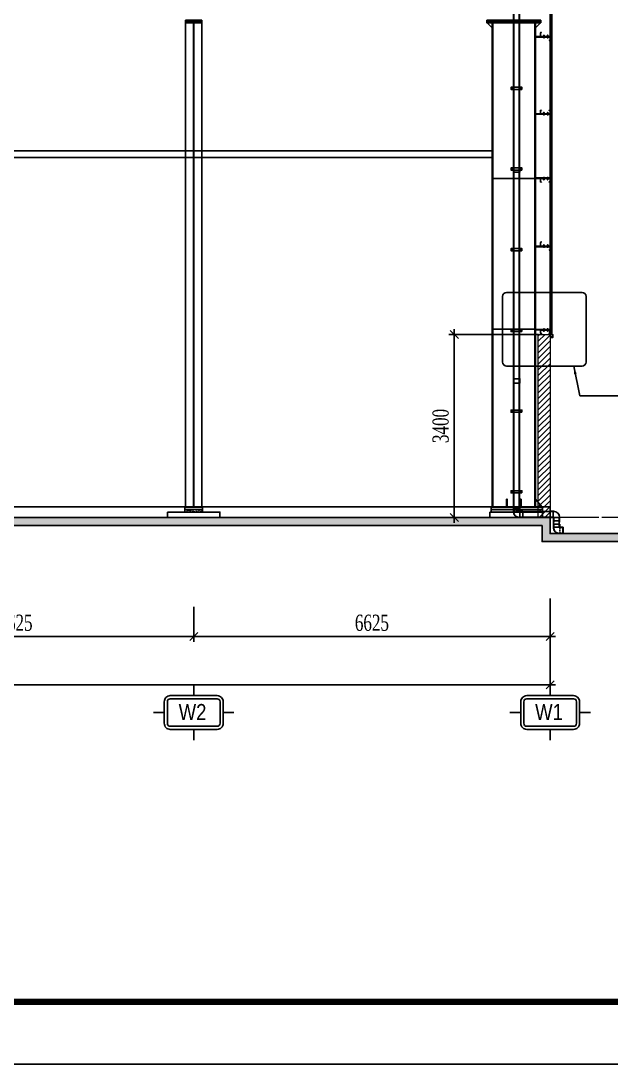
# Model space of a CAD drawing. Header units: inches. Extents: x 340055 to 349452, y -34649 to -30845.
# Drawn here: x 347958.4 to 348068.1, y -32248.6 to -32054.8 of the extents above; entities that cross this region are included whole.
import ezdxf
from ezdxf.enums import TextEntityAlignment as Align

# ---------------------------------------------------------------- set-up
doc = ezdxf.new("R2010")
doc.units = ezdxf.units.IN
doc.header["$MEASUREMENT"] = 0
for name, pattern in [('CENTER', [2, 1.25, -0.25, 0.25, -0.25]), ('CENTER2', [28.575, 19.05, -3.175, 3.175, -3.175]), ('DASHED2', [9.525, 6.35, -3.175]), ('HIDDEN', [0.375, 0.25, -0.125])]:
    doc.linetypes.add(name, pattern=pattern)
for name, color, linetype in [('001-TRUC', 252, 'CENTER'), ('1', 1, 'Continuous'), ('2', 2, 'Continuous'), ('251', 251, 'Continuous'), ('3', 3, 'Continuous'), ('5', 5, 'Continuous'), ('6', 6, 'Continuous'), ('7', 7, 'Continuous'), ('8', 8, 'Continuous'), ('9', 9, 'Continuous'), ('DOWNPOUT', 52, 'Continuous'), ('flashing', 6, 'Continuous'), ('NET IN', 3, 'Continuous'), ('ROOFING', 4, 'Continuous'), ('STRUCTURE', 1, 'Continuous')]:
    doc.layers.add(name, color=color, linetype=linetype)
doc.layers.add('0_HATCH', color=252, linetype='Continuous', lineweight=9)
doc.layers.add('TL-TIILE BLOCK A2$0$TL-TITLE BLOCK 1', color=7, linetype='Continuous', lineweight=50)
doc.styles.add('hx2', font='')
doc.styles.add('ST1', font='times.ttf', dxfattribs={"width": 0.7})
doc.styles.get('hx2').set_extended_font_data('.VnArial NarrowH')
doc.dimstyles.new('100', dxfattribs={"dimtxt": 3, "dimasz": 1.5, "dimexe": 1, "dimexo": 0, "dimgap": 1, "dimtad": 1, "dimdec": 0, "dimlfac": 100, "dimzin": 0, "dimdsep": 46, "dimtxsty": 'ST1', "dimblk": 'OBLIQUE', "dimcen": 1, "dimdle": 1, "dimclrd": 8, "dimclre": 8, "dimclrt": 3, "dimadec": 0, "dimazin": 0, "dimtfac": 1, "dimtdec": 0, "dimtix": 1, "dimtmove": 1, "dimatfit": 3, "dimfxl": 0, "dimtolj": 1, "dimtzin": 0, "dimlwd": -1, "dimlwe": -1, "dimarcsym": 0})

# ---------------------------------------------------------------- blocks, each defined once
blk = doc.blocks.new('A$C6A7930B6')
at = {"layer": '2'}
h = blk.add_hatch(dxfattribs=at)
h.set_pattern_fill('ANSI31', color=256, scale=0.125, angle=-90, style=0)
h.set_pattern_definition([(315, (3303.04439, 11524.56439), (0.011048543456, 0.011048543456), [])])
h.paths.add_polyline_path([(1.5, 1.19), (1.5, 0.62), (0.02, 0.62), (0.02, 0.12), (0.13, 0.01), (0.12, 0), (0, 0.12), (0, 0.63), (1.48, 0.63), (1.48, 1.18), (1.37, 1.29), (1.38, 1.3)])
at = {"layer": '251'}
h = blk.add_hatch(color=256, dxfattribs=at)
h.paths.add_polyline_path([(0.31, 0.67), (0.31, 0.67, 0.192582), (0.33, 0.68, 0.192582), (0.35, 0.67)])
h.paths.add_polyline_path([(0.4, 0.67, 0.192582), (0.42, 0.68, 0.192582), (0.44, 0.67)])
h = blk.add_hatch(color=256, dxfattribs=at)
h.paths.add_polyline_path([(0.31, 0.45), (0.31, 0.45, 0.192582), (0.33, 0.46, 0.192582), (0.35, 0.45)])
h.paths.add_polyline_path([(0.4, 0.45, 0.192582), (0.42, 0.46, 0.192582), (0.44, 0.45)])
h = blk.add_hatch(color=256, dxfattribs=at)
h.paths.add_polyline_path([(0.9, 0.67), (0.89, 0.67, 0.192582), (0.92, 0.68, 0.192582), (0.94, 0.67)])
h.paths.add_polyline_path([(0.98, 0.67, 0.192582), (1, 0.68, 0.192582), (1.02, 0.67)])
h = blk.add_hatch(color=256, dxfattribs=at)
h.paths.add_polyline_path([(0.9, 0.45), (0.89, 0.45, 0.192582), (0.92, 0.46, 0.192582), (0.94, 0.45)])
h.paths.add_polyline_path([(0.98, 0.45, 0.192582), (1, 0.46, 0.192582), (1.02, 0.45)])
at = {"layer": '9', "linetype": 'Continuous'}
h = blk.add_hatch(dxfattribs=at)
h.set_pattern_fill('ANSI31', color=250, scale=0.25, angle=-90, style=0)
h.set_pattern_definition([(315, (3302.900187, 11527.014995), (0.02209708691, 0.02209708691), [])])
h.paths.add_polyline_path([(2.29, 0.55), (2.29, 0.62), (0.13, 0.62), (0.13, 0.55)])
at = {"layer": '2'}
blk.add_lwpolyline([(1.5, 1.19), (1.5, 0.62), (0.02, 0.62), (0.02, 0.12), (0.13, 0.01), (0.12, 0), (0, 0.12), (0, 0.63), (1.48, 0.63), (1.48, 1.18), (1.37, 1.29), (1.38, 1.3)], close=True, dxfattribs=at)
at = {"layer": '5', "linetype": 'CENTER2', "ltscale": 0.2}
for p, q in [((0.38, 0.44), (0.38, 0.86)), ((0.96, 0.44), (0.96, 0.86))]:
    blk.add_line(p, q, dxfattribs=at)
at = {"layer": '6'}
blk.add_lwpolyline([(2.29, 0.55), (2.29, 0.62), (0.13, 0.62), (0.13, 0.55), (2.29, 0.55)], dxfattribs=at)
at = {"layer": '8'}
for p, q in [((0.29, 0.68), (0.29, 0.74)), ((0.29, 0.46), (0.29, 0.53)), ((0.44, 0.75), (0.31, 0.75)), ((0.44, 0.67), (0.31, 0.67)), ((0.44, 0.55), (0.31, 0.55)), ((0.44, 0.53), (0.31, 0.53)), ((0.44, 0.45), (0.31, 0.45)), ((0.34, 0.83), (0.33, 0.82)), ((0.33, 0.82), (0.34, 0.82)), ((0.34, 0.77), (0.33, 0.76)), ((0.33, 0.76), (0.33, 0.75)), ((0.33, 0.68), (0.33, 0.74)), ((0.33, 0.68), (0.33, 0.74)), ((0.33, 0.63), (0.33, 0.55)), ((0.33, 0.46), (0.33, 0.53)), ((0.33, 0.46), (0.33, 0.53)), ((0.42, 0.84), (0.34, 0.84)), ((0.34, 0.83), (0.34, 0.84)), ((0.34, 0.83), (0.38, 0.83)), ((0.35, 0.76), (0.42, 0.77)), ((0.43, 0.76), (0.35, 0.76)), ((0.38, 0.84), (0.38, 0.83)), ((0.38, 0.83), (0.38, 0.84)), ((0.42, 0.84), (0.42, 0.83)), ((0.42, 0.83), (0.42, 0.83)), ((0.42, 0.78), (0.43, 0.77)), ((0.42, 0.77), (0.43, 0.76)), ((0.43, 0.77), (0.42, 0.77)), ((0.42, 0.68), (0.42, 0.74)), ((0.42, 0.46), (0.42, 0.53)), ((0.43, 0.76), (0.43, 0.75)), ((0.43, 0.63), (0.43, 0.55)), ((0.46, 0.68), (0.46, 0.74)), ((0.46, 0.46), (0.46, 0.53)), ((0.87, 0.68), (0.87, 0.74)), ((0.87, 0.46), (0.87, 0.53)), ((1.02, 0.75), (0.89, 0.75)), ((1.02, 0.53), (0.89, 0.53)), ((1.02, 0.67), (0.9, 0.67)), ((1.02, 0.55), (0.9, 0.55)), ((1.02, 0.45), (0.9, 0.45)), ((0.92, 0.83), (0.91, 0.82)), ((0.91, 0.82), (0.92, 0.82)), ((0.92, 0.77), (0.91, 0.76)), ((0.91, 0.76), (0.91, 0.75)), ((0.91, 0.63), (0.91, 0.55)), ((1, 0.84), (0.92, 0.84)), ((0.92, 0.83), (0.92, 0.84)), ((0.92, 0.83), (0.96, 0.83)), ((0.92, 0.68), (0.92, 0.74)), ((0.92, 0.68), (0.92, 0.74)), ((0.92, 0.46), (0.92, 0.53)), ((0.92, 0.46), (0.92, 0.53)), ((0.93, 0.76), (1, 0.77)), ((1.01, 0.76), (0.93, 0.76)), ((0.96, 0.84), (0.96, 0.83)), ((0.96, 0.83), (0.96, 0.84)), ((1, 0.84), (1, 0.83)), ((1, 0.83), (1, 0.83)), ((1, 0.78), (1.01, 0.77)), ((1, 0.77), (1.01, 0.76)), ((1.01, 0.77), (1, 0.77)), ((1, 0.68), (1, 0.74)), ((1, 0.46), (1, 0.53)), ((1.01, 0.76), (1.01, 0.75)), ((1.01, 0.63), (1.01, 0.55)), ((1.05, 0.68), (1.05, 0.74)), ((1.05, 0.46), (1.05, 0.53))]:
    blk.add_line(p, q, dxfattribs=at)
for points in [[(0.28, 0.65), (0.28, 0.67), (0.47, 0.67), (0.47, 0.65)], [(0.28, 0.53), (0.28, 0.55), (0.47, 0.55), (0.47, 0.53)], [(0.34, 0.82), (0.33, 0.81), (0.34, 0.8), (0.42, 0.81), (0.43, 0.82), (0.42, 0.83)], [(0.34, 0.8), (0.33, 0.79), (0.34, 0.79), (0.42, 0.8), (0.43, 0.8), (0.42, 0.81)], [(0.34, 0.79), (0.33, 0.78), (0.34, 0.77), (0.42, 0.78), (0.43, 0.79), (0.42, 0.8)], [(0.86, 0.65), (0.86, 0.67), (1.06, 0.67), (1.06, 0.65)], [(0.86, 0.53), (0.86, 0.55), (1.06, 0.55), (1.06, 0.53)], [(0.92, 0.82), (0.91, 0.81), (0.92, 0.8), (1, 0.81), (1.01, 0.82), (1, 0.83)], [(0.92, 0.8), (0.91, 0.79), (0.92, 0.79), (1, 0.8), (1.01, 0.8), (1, 0.81)], [(0.92, 0.79), (0.91, 0.78), (0.92, 0.77), (1, 0.78), (1.01, 0.79), (1, 0.8)]]:
    blk.add_lwpolyline(points, close=True, dxfattribs=at)
for centre, start, end in [((0.31, 0.72), 46.3972, 133.6028), ((0.31, 0.7), 226.3972, 313.6028), ((0.31, 0.5), 46.3972, 133.6028), ((0.31, 0.49), 226.3972, 313.6028), ((0.35, 0.72), 90, 133.6028), ((0.35, 0.7), 226.3972, 270), ((0.35, 0.5), 90, 133.6028), ((0.35, 0.49), 226.3972, 270), ((0.4, 0.72), 46.3972, 90), ((0.4, 0.7), 270, 313.6028), ((0.4, 0.5), 46.3972, 90), ((0.4, 0.49), 270, 313.6028), ((0.44, 0.72), 46.3972, 133.6028), ((0.44, 0.7), 226.3972, 313.6028), ((0.44, 0.5), 46.3972, 133.6028), ((0.44, 0.49), 226.3972, 313.6028), ((0.89, 0.72), 46.3972, 133.6028), ((0.89, 0.7), 226.3972, 313.6028), ((0.89, 0.5), 46.3972, 133.6028), ((0.89, 0.49), 226.3972, 313.6028), ((0.94, 0.72), 90, 133.6028), ((0.94, 0.7), 226.3972, 270), ((0.94, 0.5), 90, 133.6028), ((0.94, 0.49), 226.3972, 270), ((0.98, 0.72), 46.3972, 90), ((0.98, 0.7), 270, 313.6028), ((0.98, 0.5), 46.3972, 90), ((0.98, 0.49), 270, 313.6028), ((1.02, 0.72), 46.3972, 133.6028), ((1.02, 0.7), 226.3972, 313.6028), ((1.02, 0.5), 46.3972, 133.6028), ((1.02, 0.49), 226.3972, 313.6028)]:
    blk.add_arc(centre, 0.0314, start, end, dxfattribs=at)
blk = doc.blocks.new('*U65')
at = {"layer": '251'}
h = blk.add_hatch(color=256, dxfattribs=at)
h.paths.add_polyline_path([(-0.05, -0.04), (-0.05, -0.04, -0.192582), (-0.05, -0.03, -0.192582), (-0.05, -0.01)])
h.paths.add_polyline_path([(-0.05, 0.01, -0.192582), (-0.05, 0.03, -0.192582), (-0.05, 0.04)])
h = blk.add_hatch(color=256, dxfattribs=at)
h.paths.add_polyline_path([(0.07, -0.04), (0.07, -0.04, -0.192582), (0.07, -0.03, -0.192582), (0.07, -0.01)])
h.paths.add_polyline_path([(0.07, 0.01, -0.192582), (0.07, 0.03, -0.192582), (0.07, 0.04)])
at = {"layer": '5', "linetype": 'CENTER2', "ltscale": 0.2}
blk.add_line((-0.08, 0), (0.21, 0), dxfattribs=at)
at = {"layer": '8'}
for p, q in [((-0.05, 0.06), (-0.01, 0.06)), ((-0.05, 0.04), (-0.05, -0.04)), ((-0.05, 0.03), (-0.01, 0.03)), ((0, 0.04), (0, -0.04)), ((0.06, 0.03), (0, 0.03)), ((0.06, -0.07), (0.06, 0.07)), ((0.06, 0.07), (0.07, 0.07)), ((0.07, -0.07), (0.07, 0.07)), ((0.07, 0.06), (0.11, 0.06)), ((0.07, 0.04), (0.07, -0.04)), ((0.07, 0.03), (0.11, 0.03)), ((0.12, 0.04), (0.12, -0.04)), ((0.13, 0.03), (0.12, 0.03)), ((0.13, 0.03), (0.13, 0.03)), ((0.14, 0.03), (0.13, 0.03)), ((0.13, 0.03), (0.13, -0.02)), ((0.13, -0.02), (0.13, 0.03)), ((0.14, 0.03), (0.14, 0.03)), ((0.18, 0.03), (0.17, 0.03)), ((0.18, 0.03), (0.18, -0.03)), ((0.18, 0.03), (0.18, 0.03)), ((0.18, -0.03), (0.18, 0)), ((0.18, 0), (0.18, 0)), ((0.18, 0), (0.18, 0)), ((-0.05, -0.03), (-0.01, -0.03)), ((-0.05, -0.03), (-0.01, -0.03)), ((-0.05, -0.06), (-0.01, -0.06)), ((0.06, -0.03), (0, -0.03)), ((0.06, -0.07), (0.07, -0.07)), ((0.07, -0.03), (0.11, -0.03)), ((0.07, -0.03), (0.11, -0.03)), ((0.07, -0.06), (0.11, -0.06)), ((0.13, -0.03), (0.12, -0.03)), ((0.14, -0.03), (0.13, -0.03)), ((0.17, -0.03), (0.17, -0.03)), ((0.18, -0.03), (0.17, -0.03)), ((0.18, -0.03), (0.18, -0.03))]:
    blk.add_line(p, q, dxfattribs=at)
for points in [[(0.15, -0.03), (0.14, -0.03), (0.14, -0.03), (0.14, 0.03), (0.15, 0.03), (0.15, 0.03)], [(0.16, -0.03), (0.15, -0.03), (0.15, -0.03), (0.15, 0.03), (0.16, 0.03), (0.16, 0.03)], [(0.17, -0.03), (0.16, -0.03), (0.16, -0.03), (0.16, 0.03), (0.17, 0.03), (0.17, 0.03)]]:
    blk.add_lwpolyline(points, close=True, dxfattribs=at)
for centre, start, end in [((-0.03, 0.04), 136.3972, 223.6028), ((-0.03, 0.01), 136.3972, 180), ((-0.02, 0.04), 316.3972, 43.6028), ((-0.02, 0.01), 0, 43.6028), ((0.09, 0.04), 136.3972, 223.6028), ((0.09, 0.01), 136.3972, 180), ((0.1, 0.04), 316.3972, 43.6028), ((0.1, 0.01), 0, 43.6028), ((-0.03, -0.01), 180, 223.6028), ((-0.03, -0.04), 136.3972, 223.6028), ((-0.02, -0.01), 316.3972, 0), ((-0.02, -0.04), 316.3972, 43.6028), ((0.09, -0.01), 180, 223.6028), ((0.09, -0.04), 136.3972, 223.6028), ((0.1, -0.01), 316.3972, 0), ((0.1, -0.04), 316.3972, 43.6028)]:
    blk.add_arc(centre, 0.0209, start, end, dxfattribs=at)
blk = doc.blocks.new('*U66')
at = {"layer": '251'}
h = blk.add_hatch(color=256, dxfattribs=at)
h.paths.add_polyline_path([(-0.05, -0.04), (-0.05, -0.04, -0.192582), (-0.05, -0.03, -0.192582), (-0.05, -0.01)])
h.paths.add_polyline_path([(-0.05, 0.01, -0.192582), (-0.05, 0.03, -0.192582), (-0.05, 0.04)])
h = blk.add_hatch(color=256, dxfattribs=at)
h.paths.add_polyline_path([(0.07, -0.04), (0.07, -0.04, -0.192582), (0.07, -0.03, -0.192582), (0.07, -0.01)])
h.paths.add_polyline_path([(0.07, 0.01, -0.192582), (0.07, 0.03, -0.192582), (0.07, 0.04)])
at = {"layer": '5', "linetype": 'CENTER2', "ltscale": 0.2}
blk.add_line((-0.08, 0), (0.21, 0), dxfattribs=at)
at = {"layer": '8'}
for p, q in [((-0.05, 0.06), (-0.01, 0.06)), ((-0.05, 0.04), (-0.05, -0.04)), ((-0.05, 0.03), (-0.01, 0.03)), ((0, 0.04), (0, -0.04)), ((0.06, 0.03), (0, 0.03)), ((0.06, -0.07), (0.06, 0.07)), ((0.06, 0.07), (0.07, 0.07)), ((0.07, -0.07), (0.07, 0.07)), ((0.07, 0.06), (0.11, 0.06)), ((0.07, 0.04), (0.07, -0.04)), ((0.07, 0.03), (0.11, 0.03)), ((0.12, 0.04), (0.12, -0.04)), ((0.13, 0.03), (0.12, 0.03)), ((0.13, 0.03), (0.13, 0.03)), ((0.14, 0.03), (0.13, 0.03)), ((0.13, 0.03), (0.13, -0.02)), ((0.13, -0.02), (0.13, 0.03)), ((0.14, 0.03), (0.14, 0.03)), ((0.18, 0.03), (0.17, 0.03)), ((0.18, 0.03), (0.18, -0.03)), ((0.18, 0.03), (0.18, 0.03)), ((0.18, -0.03), (0.18, 0)), ((0.18, 0), (0.18, 0)), ((0.18, 0), (0.18, 0)), ((-0.05, -0.03), (-0.01, -0.03)), ((-0.05, -0.03), (-0.01, -0.03)), ((-0.05, -0.06), (-0.01, -0.06)), ((0.06, -0.03), (0, -0.03)), ((0.06, -0.07), (0.07, -0.07)), ((0.07, -0.03), (0.11, -0.03)), ((0.07, -0.03), (0.11, -0.03)), ((0.07, -0.06), (0.11, -0.06)), ((0.13, -0.03), (0.12, -0.03)), ((0.14, -0.03), (0.13, -0.03)), ((0.17, -0.03), (0.17, -0.03)), ((0.18, -0.03), (0.17, -0.03)), ((0.18, -0.03), (0.18, -0.03))]:
    blk.add_line(p, q, dxfattribs=at)
for points in [[(0.15, -0.03), (0.14, -0.03), (0.14, -0.03), (0.14, 0.03), (0.15, 0.03), (0.15, 0.03)], [(0.16, -0.03), (0.15, -0.03), (0.15, -0.03), (0.15, 0.03), (0.16, 0.03), (0.16, 0.03)], [(0.17, -0.03), (0.16, -0.03), (0.16, -0.03), (0.16, 0.03), (0.17, 0.03), (0.17, 0.03)]]:
    blk.add_lwpolyline(points, close=True, dxfattribs=at)
for centre, start, end in [((-0.03, 0.04), 136.3972, 223.6028), ((-0.03, 0.01), 136.3972, 180), ((-0.02, 0.04), 316.3972, 43.6028), ((-0.02, 0.01), 0, 43.6028), ((0.09, 0.04), 136.3972, 223.6028), ((0.09, 0.01), 136.3972, 180), ((0.1, 0.04), 316.3972, 43.6028), ((0.1, 0.01), 0, 43.6028), ((-0.03, -0.01), 180, 223.6028), ((-0.03, -0.04), 136.3972, 223.6028), ((-0.02, -0.01), 316.3972, 0), ((-0.02, -0.04), 316.3972, 43.6028), ((0.09, -0.01), 180, 223.6028), ((0.09, -0.04), 136.3972, 223.6028), ((0.1, -0.01), 316.3972, 0), ((0.1, -0.04), 316.3972, 43.6028)]:
    blk.add_arc(centre, 0.0209, start, end, dxfattribs=at)
blk = doc.blocks.new('A$C174458B3')
at = {"layer": '2'}
blk.add_lwpolyline([(1.33, 0.02), (1.48, 0.02), (1.48, 0.52), (0.02, 0.52), (0.02, 0.02), (0.17, 0.02), (0.17, 0), (0, 0), (0, 0.54), (1.5, 0.54), (1.5, 0), (1.33, 0), (1.33, 0.02)], dxfattribs=at)
at = {"layer": '5'}
blk.add_lwpolyline([(2.29, 0.54), (2.29, 0.61), (0.13, 0.61), (0.13, 0.54), (2.29, 0.54)], dxfattribs=at)
at = {"layer": '251', "color": 147, "xscale": 1.5, "yscale": 1.5, "zscale": 1.5, "rotation": 270}
for name, p in [('*U66', (0.38, 0.61)), ('*U65', (0.96, 0.61))]:
    blk.add_blockref(name, p, dxfattribs=at)
blk = doc.blocks.new('A$C3213453A')
at = {"layer": '2'}
for name, p in [('A$C6A7930B6', (0, 45.28)), ('A$C174458B3', (0, 23.41)), ('A$C6A7930B6', (0, 12.83)), ('A$C174458B3', (0, -0.05))]:
    blk.add_blockref(name, p, dxfattribs=at)
at = {"layer": '2', "xscale": -1, "rotation": 180}
blk.add_blockref('A$C174458B3', (0, 34.49), dxfattribs=at)
blk = doc.blocks.new('_Oblique')
at = {"color": 0, "linetype": 'ByBlock', "lineweight": -2}
blk.add_line((-0.5, -0.5), (0.5, 0.5), dxfattribs=at)
blk = doc.blocks.new('*D414')
at = {"color": 8, "linetype": 'Continuous', "transparency": 16777216}
for p, q in [((347924.27, -32163.62), (347924.27, -32170.14)), ((347990.52, -32163.62), (347990.52, -32170.14)), ((347923.27, -32169.14), (347991.52, -32169.14))]:
    blk.add_line(p, q, dxfattribs=at)
at = {"layer": 'Defpoints', "color": 0, "transparency": 16777216}
for p in [(347924.27, -32163.62), (347990.52, -32163.62), (347990.52, -32169.14)]:
    blk.add_point(p, dxfattribs=at)
at = {"color": 8, "transparency": 16777216, "xscale": 1.5, "yscale": 1.5, "zscale": 1.5, "rotation": 180}
blk.add_blockref('_Oblique', (347924.27, -32169.14), dxfattribs=at)
at = {"color": 8, "transparency": 16777216, "xscale": 1.5, "yscale": 1.5, "zscale": 1.5}
blk.add_blockref('_Oblique', (347990.52, -32169.14), dxfattribs=at)
at = {"color": 3, "transparency": 16777216, "insert": (347957.39, -32166.62), "char_height": 3, "attachment_point": 5, "style": 'ST1', "bg_fill": 3, "box_fill_scale": 1.25, "bg_fill_color": 256, "bg_fill_true_color": 13158600, "bg_fill_transparency": 0}
blk.add_mtext('\\A1;6625', dxfattribs=at)
blk = doc.blocks.new('*D415')
at = {"color": 8, "linetype": 'Continuous', "transparency": 16777216}
for p, q in [((347990.52, -32163.62), (347990.52, -32170.14)), ((348056.77, -32163.62), (348056.77, -32170.14)), ((347989.52, -32169.14), (348057.77, -32169.14))]:
    blk.add_line(p, q, dxfattribs=at)
at = {"layer": 'Defpoints', "color": 0, "transparency": 16777216}
for p in [(347990.52, -32163.62), (348056.77, -32163.62), (348056.77, -32169.14)]:
    blk.add_point(p, dxfattribs=at)
at = {"color": 8, "transparency": 16777216, "xscale": 1.5, "yscale": 1.5, "zscale": 1.5, "rotation": 180}
blk.add_blockref('_Oblique', (347990.52, -32169.14), dxfattribs=at)
at = {"color": 8, "transparency": 16777216, "xscale": 1.5, "yscale": 1.5, "zscale": 1.5}
blk.add_blockref('_Oblique', (348056.77, -32169.14), dxfattribs=at)
at = {"color": 3, "transparency": 16777216, "insert": (348023.64, -32166.62), "char_height": 3, "attachment_point": 5, "style": 'ST1', "bg_fill": 3, "box_fill_scale": 1.25, "bg_fill_color": 256, "bg_fill_true_color": 13158600, "bg_fill_transparency": 0}
blk.add_mtext('\\A1;6625', dxfattribs=at)
blk = doc.blocks.new('*D416')
at = {"color": 8, "linetype": 'Continuous', "transparency": 16777216}
for p, q in [((347791.77, -32162.12), (347791.77, -32179.15)), ((348056.77, -32162.12), (348056.77, -32179.15)), ((347790.77, -32178.15), (348057.77, -32178.15))]:
    blk.add_line(p, q, dxfattribs=at)
at = {"layer": 'Defpoints', "color": 0, "transparency": 16777216}
for p in [(347791.77, -32162.12), (348056.77, -32162.12), (348056.77, -32178.15)]:
    blk.add_point(p, dxfattribs=at)
at = {"color": 8, "transparency": 16777216, "xscale": 1.5, "yscale": 1.5, "zscale": 1.5, "rotation": 180}
blk.add_blockref('_Oblique', (347791.77, -32178.15), dxfattribs=at)
at = {"color": 8, "transparency": 16777216, "xscale": 1.5, "yscale": 1.5, "zscale": 1.5}
blk.add_blockref('_Oblique', (348056.77, -32178.15), dxfattribs=at)
at = {"color": 3, "transparency": 16777216, "insert": (347924.27, -32175.63), "char_height": 3, "attachment_point": 5, "style": 'ST1', "bg_fill": 3, "box_fill_scale": 1.25, "bg_fill_color": 256, "bg_fill_true_color": 13158600, "bg_fill_transparency": 0}
blk.add_mtext('\\A1;26500', dxfattribs=at)
blk = doc.blocks.new('TENTRUC')
at = {"layer": '7'}
for p, q in [((0, 8.27), (0, 10.26)), ((-7.48, 5.13), (-5.48, 5.13)), ((5.48, 5.13), (7.48, 5.13)), ((0, 0), (0, 2))]:
    blk.add_line(p, q, dxfattribs=at)
blk.add_lwpolyline([(-4.36, 8.27), (4.36, 8.27, -0.414214), (5.48, 7.14), (5.48, 3.12, -0.414214), (4.36, 2), (-4.36, 2, -0.414214), (-5.48, 3.12), (-5.48, 7.14, -0.414214)], format="xyb", close=True, dxfattribs=at)
at = {"layer": '8', "ltscale": 15}
blk.add_lwpolyline([(-4.36, 7.68), (4.36, 7.68, -0.414214), (4.9, 7.14), (4.9, 3.12, -0.414214), (4.36, 2.58), (-4.36, 2.58, -0.414214), (-4.9, 3.12), (-4.9, 7.14, -0.414214)], format="xyb", close=True, dxfattribs=at)
at = {"layer": '3', "style": 'hx2'}
blk.add_attdef('TR', text='', height=2.9, dxfattribs=at).set_placement((-0.16, 3.83), align=Align.CENTER)
blk = doc.blocks.new('Short_Self_drilling')
at = {"layer": 'STRUCTURE', "color": 1, "linetype": 'Continuous'}
for p, q in [((6, 2), (-6, 2)), ((5, 4), (-5, 4)), ((-3, 3), (-5, 3)), ((3, 7), (-3, 7)), ((-3, 4), (-3, 7)), ((3, 3), (-3, 3)), ((-2, 3), (-2, 3)), ((6, 0), (0, 0)), ((2, 3), (2, 3)), ((2, -1), (2, 0)), ((3, 4), (3, 7)), ((5, 3), (3, 3)), ((3, -1), (-3, 0)), ((3, -3), (-3, -2)), ((3, -4), (-3, -3)), ((3, -6), (-3, -5)), ((3, -7), (-3, -6)), ((-2, -8), (-3, -8)), ((-2, -1), (-2, -1)), ((-2, -3), (-2, -2)), ((-2, -4), (-2, -4)), ((-2, -6), (-2, -5)), ((-2, -7), (-2, -7)), ((-2, -12), (-2, -8)), ((3, -9), (-1, -8)), ((2, -2), (2, -2)), ((2, -4), (2, -3)), ((2, -5), (2, -5)), ((2, -7), (2, -6)), ((2, -8), (2, -8)), ((2, -12), (2, -9))]:
    blk.add_line(p, q, dxfattribs=at)
blk.add_lwpolyline([(6, 1), (6, 2), (2, 3), (-2, 3), (-6, 2), (-6, 1)], close=True, dxfattribs=at)
for points in [[(-6, 1, -0.088869), (-6, 0), (0, 0)], [(0, 4), (0, 6, 0.338878), (-3, 6), (-3, 4)], [(3, 4), (3, 6, 0.338878), (0, 6), (0, 4)], [(0, -14), (-1, -12, -0.148657), (-1, -11), (-2, -8, -0.815006), (-1, -8, 0.150833), (-1, -9)], [(2, -12), (0, -14, -0.333596), (0, -14), (-2, -12)], [(2, -12), (2, -12, 0.52242), (1, -12), (0, -14)]]:
    blk.add_lwpolyline(points, format="xyb", dxfattribs=at)
for points in [[(3, -1), (2, -2), (-2, -1), (-3, 0), (-2, 0)], [(3, -3), (2, -3), (-2, -2), (-3, -2), (-2, -1), (2, -2), (3, -3)], [(3, -4), (2, -5), (-2, -4), (-3, -3), (-2, -3), (2, -4), (3, -4)], [(3, -6), (2, -6), (-2, -5), (-3, -5), (-2, -4), (2, -5), (3, -6)], [(3, -7), (2, -8), (-2, -7), (-3, -6), (-2, -6), (2, -7), (3, -7)], [(-2, -9), (-2, -8), (-3, -8), (-2, -7), (-2, -8)], [(-1, 0), (2, -1), (3, -1)], [(-1, -8), (2, -8), (3, -9)], [(3, -9), (2, -9), (-1, -9)]]:
    blk.add_lwpolyline(points, dxfattribs=at)
for centre, radius, start, end in [((-5, 3), 0.455, 109.7949, 250.2674), ((-3, 7), 0.429, 90.0311, 180.0311), ((3, 7), 0.429, 0.0311, 90.0311), ((5, 3), 0.435, 279.7276, 80.3347), ((10, 0), 3.74, 162.2963, 182.6103)]:
    blk.add_arc(centre, radius, start, end, dxfattribs=at)
blk = doc.blocks.new('HFR-1')
at = {"layer": 'STRUCTURE', "color": 1, "linetype": 'Continuous'}
for p, q in [((-6, 0), (6, 0)), ((-5, 1), (-3, 1)), ((5, 1), (3, 1)), ((-2, -1), (-3, -2)), ((-3, -2), (3, -1)), ((-3, -2), (3, -2)), ((-3, -2), (-2, -3)), ((-2, -2), (-3, -2)), ((-3, -2), (-2, -2)), ((-3, -3), (3, -3)), ((-3, -3), (-2, -3)), ((-2, -3), (-3, -3)), ((-2, -3), (-3, -4)), ((-3, -4), (3, -4)), ((-3, -4), (3, -4)), ((-3, -4), (-2, -4)), ((-3, -4), (-2, -5)), ((-2, -4), (-3, -4)), ((-3, -5), (3, -5)), ((-3, -5), (-2, -5)), ((-2, -5), (-3, -5)), ((-2, -5), (-3, -6)), ((-3, -6), (3, -6)), ((-3, -7), (3, -6)), ((-3, -6), (-2, -6)), ((-2, -6), (-3, -7)), ((-3, -7), (3, -7)), ((-3, -7), (-2, -7)), ((-3, -7), (-2, -8)), ((-2, -7), (-3, -7)), ((-3, -8), (3, -8)), ((-3, -8), (-2, -8)), ((-2, -8), (-3, -8)), ((-2, -8), (-3, -9)), ((-3, -9), (3, -9)), ((-3, -9), (-2, -9)), ((-3, -9), (3, -9)), ((-3, -9), (-2, -10)), ((-2, -9), (-3, -9)), ((-2, -10), (-3, -11)), ((-3, -10), (2, -10)), ((-3, -10), (-2, -10)), ((-2, -10), (-3, -10)), ((-3, -12), (1, -11)), ((-3, -11), (1, -11)), ((-3, -11), (-2, -11)), ((-2, -11), (-3, -12)), ((-3, -12), (-2, -12)), ((2, -1), (-2, -1)), ((-2, -3), (2, -2)), ((2, -2), (-2, -2)), ((-2, -2), (2, -2)), ((2, -2), (-2, -3)), ((-2, -3), (2, -3)), ((2, -3), (-2, -3)), ((-2, -4), (2, -4)), ((2, -4), (-2, -4)), ((-2, -5), (2, -5)), ((-2, -5), (2, -5)), ((2, -5), (-2, -5)), ((2, -5), (-2, -5)), ((-2, -6), (2, -6)), ((2, -6), (-2, -6)), ((-2, -7), (2, -7)), ((-2, -8), (2, -7)), ((2, -7), (-2, -7)), ((2, -7), (-2, -8)), ((-2, -8), (2, -8)), ((2, -8), (-2, -8)), ((-2, -9), (2, -9)), ((2, -9), (-2, -9)), ((1, -10), (-2, -10)), ((-2, -10), (2, -10)), ((-2, -10), (1, -10)), ((2, -10), (-2, -10)), ((-2, -11), (1, -11)), ((1, -11), (-2, -11)), ((-2, -12), (0, -12)), ((-2, -17), (-2, -12)), ((-2, -17), (-2, -17)), ((-2, -17), (0, -20)), ((-1, -17), (0, -20)), ((0, -19), (1, -17)), ((0, -20), (2, -17)), ((2, -2), (3, -1)), ((3, -1), (2, -1)), ((2, -2), (3, -2)), ((3, -2), (2, -2)), ((3, -3), (2, -2)), ((2, -3), (3, -3)), ((3, -4), (2, -3)), ((2, -4), (3, -4)), ((2, -5), (3, -4)), ((3, -4), (2, -4)), ((2, -5), (3, -5)), ((3, -5), (2, -5)), ((3, -6), (2, -5)), ((2, -6), (3, -6)), ((2, -7), (3, -6)), ((3, -6), (2, -6)), ((2, -7), (3, -7)), ((3, -7), (2, -7)), ((3, -8), (2, -7)), ((2, -8), (3, -8)), ((3, -9), (2, -8)), ((2, -9), (3, -9)), ((2, -10), (3, -9)), ((3, -9), (2, -9)), ((3, -11), (2, -10)), ((2, -10), (2, -10)), ((2, -16), (2, -10)), ((2, -10), (2, -10)), ((2, -10), (3, -10)), ((3, -10), (2, -10)), ((2, -10), (3, -10)), ((2, -11), (2, -11)), ((2, -11), (3, -11)), ((2, -11), (3, -11)), ((2, -11), (3, -11)), ((2, -12), (3, -11)), ((3, -11), (2, -11)), ((2, -11), (2, -11)), ((2, -17), (2, -12)), ((2, -12), (2, -12))]:
    blk.add_line(p, q, dxfattribs=at)
at = {"layer": 'STRUCTURE', "color": 1, "linetype": 'Continuous', "ltscale": 8}
for p in [(-3, 1), (3, 1)]:
    blk.add_line(p, (0, 1), dxfattribs=at)
at = {"layer": 'STRUCTURE', "color": 1, "linetype": 'DASHED2'}
for p in [(-2, 1), (2, 1)]:
    blk.add_line(p, (0, 0), dxfattribs=at)
at = {"layer": 'STRUCTURE', "color": 1, "linetype": 'Continuous', "ltscale": 8}
for centre, start, end in [((-5, 0), 130.41, 194.8062), ((5, 0), 345.1938, 49.59)]:
    blk.add_arc(centre, 0.801, start, end, dxfattribs=at)
at = {"layer": 'STRUCTURE', "color": 1, "linetype": 'Continuous'}
for centre, radius, start, end in [((-7, -9), 9.14, 58.065, 78.8402), ((5, -4), 3.83, 84.2039, 134.3621), ((-2, -17), 0.59, 34.2302, 144.5641), ((-1, -10), 1.93, 296.6041, 355.3922), ((0, -19), 0.331, 231.6348, 305.4287), ((2, -10), 0.444, 15.9762, 172.6971), ((-1, -16), 2.2, 324.0048, 357.8268)]:
    blk.add_arc(centre, radius, start, end, dxfattribs=at)
blk = doc.blocks.new('D90-90')
at = {"layer": 'ROOFING', "color": 254}
for p, q in [((-297059, -76253), (-297059, -76308)), ((-297059, -76308), (-296961, -76308)), ((-296910, -76158), (-296964, -76158)), ((-296910, -76257), (-296961, -76257)), ((-296961, -76257), (-296961, -76308)), ((-296910, -76158), (-296910, -76257))]:
    blk.add_line(p, q, dxfattribs=at)
at = {"layer": 'ROOFING', "color": 254, "linetype": 'HIDDEN'}
for p, q in [((-297057, -76253), (-297057, -76308)), ((-296963, -76258), (-297057, -76258)), ((-296910, -76161), (-296964, -76161)), ((-296910, -76255), (-296963, -76255)), ((-296963, -76255), (-296963, -76308)), ((-296960, -76255), (-296960, -76161))]:
    blk.add_line(p, q, dxfattribs=at)
at = {"layer": 'ROOFING', "color": 254}
blk.add_arc((-296964, -76253), 95, 90, 180, dxfattribs=at)
at = {"layer": 'ROOFING', "color": 254, "linetype": 'HIDDEN'}
blk.add_arc((-296964, -76253), 92.8, 90, 180, dxfattribs=at)
blk = doc.blocks.new('*D424')
at = {"color": 8, "linetype": 'Continuous', "transparency": 16777216}
for p, q in [((348038.95, -32112.04), (348038.95, -32148.04)), ((348054.57, -32113.04), (348037.95, -32113.04)), ((348054.57, -32147.04), (348037.95, -32147.04))]:
    blk.add_line(p, q, dxfattribs=at)
at = {"layer": 'Defpoints', "color": 0, "transparency": 16777216}
for p in [(348054.57, -32113.04), (348038.95, -32147.04), (348054.57, -32147.04)]:
    blk.add_point(p, dxfattribs=at)
at = {"color": 8, "transparency": 16777216, "xscale": 1.5, "yscale": 1.5, "zscale": 1.5}
for p, rotation in [((348038.95, -32113.04), 90), ((348038.95, -32147.04), 270)]:
    blk.add_blockref('_Oblique', p, dxfattribs=dict(at, rotation=rotation))
at = {"color": 3, "transparency": 16777216, "insert": (348036.42, -32130.04), "char_height": 3, "attachment_point": 5, "rotation": 90, "style": 'ST1', "bg_fill": 3, "box_fill_scale": 1.25, "bg_fill_color": 256, "bg_fill_true_color": 13158600, "bg_fill_transparency": 0}
blk.add_mtext('\\A1;3400', dxfattribs=at)
blk = doc.blocks.new('111')
at = {"color": 2}
blk.add_lwpolyline([(354275.7, -24000.7), (354342.3, -24000.7), (354342.3, -23987.3), (354275.7, -23987.3)], close=True, dxfattribs=at)
at = {"layer": 'DOWNPOUT', "color": 1, "true_color": 0xfa051e}
for p, q in [((354282.8, -23994), (354288.3, -23994)), ((354285.6, -23991.2), (354285.6, -23996.5)), ((354329.5, -23994), (354335, -23994)), ((354332.4, -23991.2), (354332.4, -23996.5))]:
    blk.add_line(p, q, dxfattribs=at)
blk.add_lwpolyline([(354280.7, -24000.7), (354337.3, -24000.7), (354337.3, -23987.3), (354280.7, -23987.3)], close=True, dxfattribs=at)
for centre, radius in [((354285.6, -23994), 2), ((354285.6, -23994), 1.33), ((354332.4, -23994), 2), ((354332.4, -23994), 1.33)]:
    blk.add_circle(centre, radius, dxfattribs=at)
blk = doc.blocks.new('112')
at = {"layer": 'DOWNPOUT', "color": 222}
for points in [[(354327.3, -29179.1), (354327.3, -30483.1), (354328.4, -30486.5), (354328.4, -30512.5), (354289.4, -30512.5), (354289.4, -30486.5), (354290.5, -30483.1), (354290.5, -29179.1)], [(354327.2, -30486.1), (354327.2, -31790.1), (354328.3, -31793.6), (354328.3, -31819.5), (354289.3, -31819.5), (354289.3, -31793.6), (354290.4, -31790.1), (354290.4, -30486.1)], [(354081.7, -32651.1), (354288.8, -32651.1), (354288.8, -32614.4), (354081.7, -32614.4)], [(354079.8, -32653.3), (354043, -32653.3), (354043.9, -32711.5), (354080.6, -32711.5)]]:
    blk.add_lwpolyline(points, close=True, dxfattribs=at)
for points in [[(354291.7, -29179.1), (354291.7, -30483.3), (354290.6, -30486.7), (354290.6, -30512.5)], [(354326.1, -29179.1), (354326.1, -30482.7), (354327.2, -30486.1), (354327.2, -30511.9)], [(354291.7, -30486.1), (354291.7, -31790.3), (354290.5, -31793.8), (354290.5, -31819.5)], [(354326, -30486.1), (354326, -31789.8), (354327.1, -31793.2), (354327.1, -31818.9)], [(354290.4, -32613.2), (354290.4, -31793.2), (354327.1, -31793.2), (354327.1, -32613.2)], [(354291.6, -31793.2), (354291.6, -32613.2)], [(354325.9, -31793.2), (354325.9, -32613.2)], [(354288.8, -32615.6), (354081.7, -32615.6)], [(354044.2, -32653.3), (354045.1, -32711.5)], [(354078.5, -32653.3), (354079.4, -32711.5)], [(354288.8, -32649.9), (354081.7, -32649.9)]]:
    blk.add_lwpolyline(points, dxfattribs=at)
at = {"color": 133, "true_color": 0x36c9c7}
for p in [(0, -6000), (0, -6500), (0, -7000), (0, -7500), (0, -7500), (0, -8000), (0, -8500)]:
    blk.add_blockref('111', p, dxfattribs=at)
at = {"layer": 'DOWNPOUT', "color": 222, "xscale": 0.3929293509572744, "yscale": 0.3929293509572744, "zscale": 0.3929293509572744}
blk.add_blockref('D90-90', (470765.3, -2689.5), dxfattribs=at)
at = {"layer": 'DOWNPOUT', "color": 222, "rotation": 180}
for p, xscale, yscale, zscale in [((237604.6, -62577.1), 0.3929293509572744, 0.3929293509572744, 0.3929293509572744), ((237357.3, -62676.5), 0.3929293528199196, 0.3929293528199196, 0.3929293528199196)]:
    blk.add_blockref('D90-90', p, dxfattribs=dict(at, xscale=xscale, yscale=yscale, zscale=zscale))
blk = doc.blocks.new('kt kien truc 1')
at = {"layer": 'Defpoints', "color": 8}
blk.add_lwpolyline([(0, 0), (594, 0), (594, 420), (0, 420)], close=True, dxfattribs=at)
at = {"layer": 'TL-TIILE BLOCK A2$0$TL-TITLE BLOCK 1', "const_width": 1}
blk.add_lwpolyline([(20, 10), (579, 10), (584, 15), (584, 405), (579, 410), (20, 410), (15, 405), (15, 15)], close=True, dxfattribs=at)

msp = doc.modelspace()

# ---------------------------------------------------------------- hatches: boundary and pattern name
h = msp.add_hatch()
h.set_pattern_fill('AR-CONC', color=8, scale=0.25, style=0)
h.set_pattern_definition([(130, (671483.1081, 6578.9344), (-1.7931504565, -0.1568803375), [0.1875, -2.0625]), (185, (671483.108, 6578.9344), (0.346878334, 1.880480334), [0.15, -1.65]), (79.5486, (671482.9587, 6578.9213), (-1.446273454, 1.723598855), [0.159350475, -1.75285528]), (133.8158, (671483.108, 6579.4344), (-2.668102622, -0.413797536), [0.28125, -3.09375]), (83.3644, (671482.8857, 6579.4), (-2.336656764, 2.435294677), [0.23902572, -2.6292825]), (188.8158, (671483.108, 6579.4344), (-2.336654863, 2.435296502), [0.225, -2.475]), (159, (671482.8581, 6579.3094), (-1.49226763, -1.0065472267), [0.1875, -2.0625]), (214, (671482.858, 6579.3094), (-0.60828833, 1.812875113), [0.15, -1.65]), (108.5486, (671482.7337, 6579.2255), (-2.100556571, 0.806326242), [0.159350475, -1.75285528]), (142.5, (671483.1081, 6578.9344), (-0.0303996383, 0.8322346346), [0, -1.63, 0, -1.675, 0, -1.65625]), (172.5, (671483.1081, 6578.9344), (-0.6576738436, 0.9860292797), [0, -0.955, 0, -1.5925, 0, -0.63125]), (212.5, (671483.6656, 6578.9344), (-1.3345560904, -0.0563871793), [0, -0.625, 0, -1.95, 0, -2.5875]), (222.5, (671483.9156, 6578.9344), (-1.4579654234, 0.250262456), [0, -0.8125, 0, -1.295, 0, -1.8375])])
h.paths.add_polyline_path([(348055.2649, -32148.5373), (348055.2649, -32151.5373), (348056.7649, -32151.5373), (348208.9359, -32151.5373), (348208.9359, -32150.0373), (348056.7649, -32150.0373), (348056.7649, -32147.0373), (348055.2649, -32147.0373), (347924.2644, -32147.0373), (347924.2644, -32148.5373)])
at = {"layer": '0_HATCH'}
h = msp.add_hatch(dxfattribs=at)
h.set_pattern_fill('ANSI31', color=256, scale=6)
h.set_pattern_definition([(45, (341460.5168, -24886.8967), (-0.530330086, 0.530330086), [])])
h.paths.add_polyline_path([(348056.7649, -32113.0373), (348054.5649, -32113.0373), (348054.5649, -32147.0373), (348056.7649, -32147.0373)])
at = {"layer": '2'}
h = msp.add_hatch(dxfattribs=at)
h.set_pattern_fill('AR-CONC', color=9, scale=0.05)
h.set_pattern_definition([(50, (347523.72203, -31557.74545), (0.35863009, -0.03137607), [0.0375, -0.4125]), (355, (347523.72203, -31557.74545), (-0.06937567, 0.37609607), [0.03, -0.33]), (100.451444, (347523.7519, -31557.74806), (0.28925442, 0.34472), [0.0318701, -0.35057106]), (46.1842, (347523.72203, -31557.64545), (0.53362067, -0.08275964), [0.05625, -0.61875]), (96.635635, (347523.7665, -31557.65235), (0.46733097, 0.4870593), [0.04780517, -0.52585688]), (351.18416, (347523.72203, -31557.64545), (0.46733097, 0.4870593), [0.045, -0.495]), (21, (347523.77203, -31557.67045), (0.29845353, -0.20130945), [0.0375, -0.4125]), (326, (347523.77203, -31557.67045), (0.12165767, 0.36257502), [0.03, -0.33]), (71.451445, (347523.7969, -31557.68722), (0.42011119, 0.16126558), [0.0318701, -0.35057106]), (37.5, (347523.72203, -31557.74545), (0.006079928, 0.166446927), [0, -0.326, 0, -0.335, 0, -0.33125]), (7.5, (347523.72203, -31557.74545), (0.13153477, 0.197205856), [0, -0.191, 0, -0.3185, 0, -0.12625]), (327.5, (347523.61053, -31557.74545), (0.266911218, -0.011277436), [0, -0.125, 0, -0.39, 0, -0.5175]), (317.5, (347523.56053, -31557.74545), (0.291593085, 0.05005249), [0, -0.1625, 0, -0.259, 0, -0.3675])])
h.paths.add_polyline_path([(347988.8644, -32145.5373), (347992.1644, -32145.5373), (347992.1644, -32146.0373), (347988.8644, -32146.0373)])
h = msp.add_hatch(dxfattribs=at)
h.set_pattern_fill('AR-CONC', color=9, scale=0.05)
h.set_pattern_definition([(50, (347331.1716, -31557.74545), (0.35863009, -0.03137607), [0.0375, -0.4125]), (355, (347331.1716, -31557.74545), (-0.06937567, 0.37609607), [0.03, -0.33]), (100.451444, (347331.20148, -31557.74806), (0.28925442, 0.34472), [0.0318701, -0.35057106]), (46.1842, (347331.1716, -31557.64545), (0.53362067, -0.08275964), [0.05625, -0.61875]), (96.635635, (347331.21606, -31557.65235), (0.46733097, 0.4870593), [0.04780517, -0.52585688]), (351.184164, (347331.1716, -31557.64545), (0.46733097, 0.4870593), [0.045, -0.495]), (21, (347331.2216, -31557.67045), (0.29845353, -0.201309445), [0.0375, -0.4125]), (326, (347331.2216, -31557.67045), (0.12165767, 0.36257502), [0.03, -0.33]), (71.451445, (347331.24646, -31557.68722), (0.42011119, 0.16126558), [0.0318701, -0.35057106]), (37.5, (347331.17159, -31557.74545), (0.006079928, 0.166446927), [0, -0.326, 0, -0.335, 0, -0.33125]), (7.5, (347331.17159, -31557.74545), (0.13153477, 0.197205856), [0, -0.191, 0, -0.3185, 0, -0.12625]), (327.5, (347331.06009, -31557.74545), (0.266911218, -0.011277436), [0, -0.125, 0, -0.39, 0, -0.5175]), (317.5, (347331.0101, -31557.74545), (0.291593085, 0.05005249), [0, -0.1625, 0, -0.259, 0, -0.3675])])
h.paths.add_polyline_path([(348055.3149, -32145.5373), (348045.8149, -32145.5373), (348045.8149, -32146.0373), (348055.3149, -32146.0373)])

# ---------------------------------------------------------------- linework, layer by layer
at = {"color": 8}
for points in [[(348056.7649, -32145.0373), (347924.2644, -32145.0373), (347924.2644, -32147.0373), (348056.7649, -32147.0373)], [(348055.2649, -32148.5373), (348055.2649, -32151.5373), (348056.7649, -32151.5373), (348208.9359, -32151.5373), (348208.9359, -32150.0373), (348056.7649, -32150.0373), (348056.7649, -32147.0373), (348055.2649, -32147.0373), (347924.2644, -32147.0373), (347924.2644, -32148.5373)]]:
    msp.add_lwpolyline(points, close=True, dxfattribs=at)
at = {"layer": '001-TRUC', "lineweight": 0, "ltscale": 10}
for p, q in [((348185.8009, -32147.0373), (347673.6961, -32147.0373)), ((348078.8626, -32147.0373), (347739.284, -32147.0373))]:
    msp.add_line(p, q, dxfattribs=at)
at = {"layer": '0_HATCH'}
msp.add_lwpolyline([(348056.7649, -32147.0373), (348054.5649, -32147.0373), (348054.5649, -32113.0373), (348056.7649, -32113.0373)], close=True, dxfattribs=at)
at = {"layer": '1'}
msp.add_line((348053.8949, -32084.0365), (348046.1349, -32084.0365), dxfattribs=at)
at = {"layer": '2', "color": 9}
for p, q in [((347989.0144, -32145.1373), (347989.0144, -32054.6373)), ((347992.0144, -32145.1373), (347992.0144, -32054.6373)), ((348046.0149, -32056.0873), (348045.0649, -32055.1373)), ((348046.0149, -32056.0873), (348045.0649, -32055.1373)), ((348046.0149, -32145.1373), (348046.0149, -32055.1373)), ((348046.1349, -32145.1373), (348046.1349, -32055.1373)), ((348053.8949, -32145.1373), (348053.8949, -32055.1373)), ((348054.0149, -32145.1373), (348054.0149, -32055.1373)), ((348054.0149, -32056.0873), (348054.9649, -32055.1373)), ((348054.0149, -32056.0873), (348054.9649, -32055.1373)), ((348053.8949, -32112.0349), (348046.1349, -32112.0349)), ((348054.0149, -32143.6373), (348055.2649, -32145.1373))]:
    msp.add_line(p, q, dxfattribs=at)
at = {"layer": '2', "color": 128, "ltscale": 0.015}
msp.add_line((348054.7809, -32117.5373), (348054.7649, -32117.5373), dxfattribs=at)
at = {"layer": '2'}
for q in [(348054.0149, -32143.8873), (348055.2649, -32145.1373)]:
    msp.add_line((348054.0149, -32145.1373), q, dxfattribs=at)
at = {"layer": '2', "color": 9}
for points in [[(347989.0144, -32054.6373), (347992.0144, -32054.6373), (347992.0144, -32054.8873), (347989.0144, -32054.8873)], [(348055.0149, -32054.6373), (348045.0149, -32054.6373), (348045.0149, -32054.8873), (348055.0149, -32054.8873)], [(348055.0149, -32054.6373), (348045.0149, -32054.6373), (348045.0149, -32054.8873), (348055.0149, -32054.8873)], [(347989.0144, -32055.1373), (347992.0144, -32055.1373), (347992.0144, -32054.8873), (347989.0144, -32054.8873)], [(347990.5544, -32145.1373), (347990.4744, -32145.1373), (347990.4744, -32055.1373), (347990.5544, -32055.1373)], [(348055.0149, -32055.1373), (348045.0149, -32055.1373), (348045.0149, -32054.8873), (348055.0149, -32054.8873)], [(348055.0149, -32055.1373), (348045.0149, -32055.1373), (348045.0149, -32054.8873), (348055.0149, -32054.8873)], [(347924.3144, -32080.1723), (347990.4744, -32080.1723), (347990.4744, -32078.9023), (347924.3144, -32078.9023)], [(347990.5544, -32080.1723), (348046.0149, -32080.1723), (348046.0149, -32078.9023), (347990.5544, -32078.9023)], [(348048.6649, -32143.6373), (348048.7649, -32143.6373), (348048.7649, -32145.1373), (348048.6649, -32145.1373)], [(348051.3649, -32143.6373), (348051.2649, -32143.6373), (348051.2649, -32145.1373), (348051.3649, -32145.1373)], [(347988.8644, -32145.5373), (347992.1644, -32145.5373), (347992.1644, -32145.1373), (347988.8644, -32145.1373)], [(347988.8644, -32145.5373), (347992.1644, -32145.5373), (347992.1644, -32146.0373), (347988.8644, -32146.0373)], [(348055.3149, -32145.5373), (348045.8149, -32145.5373), (348045.8149, -32145.1373), (348055.3149, -32145.1373)], [(348055.3149, -32145.5373), (348045.8149, -32145.5373), (348045.8149, -32146.0373), (348055.3149, -32146.0373)], [(347985.6475, -32146.0373), (347995.3813, -32146.0373), (347995.3813, -32147.0373), (347985.6475, -32147.0373)], [(348045.581, -32146.0373), (348055.3149, -32146.0373), (348055.3149, -32147.0373), (348045.581, -32147.0373)]]:
    msp.add_lwpolyline(points, close=True, dxfattribs=at)
at = {"layer": '3'}
for points in [[(348056.7649, -32112.9923), (348057.0649, -32112.9923), (348057.0649, -31852.0373), (348056.7649, -31852.0373)], [(348056.7749, -32112.9823), (348057.0549, -32112.9823), (348057.0549, -31852.0473), (348056.7749, -31852.0473)]]:
    msp.add_lwpolyline(points, close=True, dxfattribs=at)
at = {"layer": 'flashing'}
msp.add_lwpolyline([(348056.7649, -32112.2337), (348056.7649, -32113.0373), (348057.2581, -32113.083), (348057.2581, -32113.5588), (348056.9781, -32113.5588), (348056.9781, -32113.3571), (348056.9681, -32113.3571), (348056.9681, -32113.5688), (348057.2681, -32113.5688), (348057.2681, -32113.0738), (348056.775, -32113.0281), (348056.775, -32112.2337), (348056.7649, -32112.2337)], dxfattribs=at)

# ---------------------------------------------------------------- block references
at = {"color": 1, "extrusion": (0, 0, -1), "xscale": 0.009599999980949122, "yscale": 0.009599999980949122, "zscale": -0.009599999999999996, "rotation": 89.96887248681936}
msp.add_blockref('Short_Self_drilling', (-348056.775, -32112.5999), dxfattribs=at)
at = {"color": 8, "xscale": 0.0059683948780198, "yscale": 0.0059683948780198, "zscale": 0.0059683948780198, "rotation": 269.8538142557742}
msp.add_blockref('HFR-1', (348056.775, -32112.4687), dxfattribs=at)
at = {"layer": '2', "color": 9, "xscale": -1.200000000011642, "yscale": 1.200000000011642, "zscale": 1.2}
msp.add_blockref('A$C3213453A', (348056.7649, -32112.7773), dxfattribs=at)
at = {"layer": 'DOWNPOUT', "color": 222, "xscale": -0.01178788056131452, "yscale": 0.01178788050310686, "zscale": 0.01178788050310686, "rotation": 180}
msp.add_blockref('D90-90', (351559.0951, -33047.765), dxfattribs=at)

# ---------------------------------------------------------------- dimensions: what is measured, and where the dimension line sits
at = {"color": 8}
dim = msp.add_linear_dim(base=(347990.5169, -32169.1429), p1=(347924.2669, -32163.6195), p2=(347990.5169, -32163.6195), dimstyle='100', dxfattribs=at)
dim.commit()
dim.dimension.update_dxf_attribs({"geometry": '*D414', "text_midpoint": (347957.3919, -32166.6169)})

# ---------------------------------------------------------------- leaders
at = {"color": 240, "true_color": 0xf90627}
msp.add_leader([(348061.1469, -32118.9025), (348062.2874, -32124.4189), (348077.2288, -32124.4189)], dimstyle='100', override={"dimgap": 1, "dimtad": 0, "dimfxl": 0.18}, dxfattribs=at)

# ---------------------------------------------------------------- next in the draw order: dimensions: what is measured, and where the dimension line sits
at = {"color": 8}
dim = msp.add_linear_dim(base=(348038.95, -32147.0373), p1=(348054.5699, -32113.0373), p2=(348054.5699, -32147.0373), angle=90, dimstyle='100', dxfattribs=at)
dim.commit()
dim.dimension.update_dxf_attribs({"geometry": '*D424', "text_midpoint": (348036.424, -32130.0373)})
dim = msp.add_linear_dim(base=(348056.7669, -32169.1429), p1=(347990.5169, -32163.6195), p2=(348056.7669, -32163.6195), dimstyle='100', dxfattribs=at)
dim.commit()
dim.dimension.update_dxf_attribs({"geometry": '*D415', "text_midpoint": (348023.6419, -32166.6169)})

# ---------------------------------------------------------------- next in the draw order: linework, layer by layer
at = {"color": 1, "true_color": 0xfa051e}
msp.add_lwpolyline([(348048.6821, -32105.2285), (348062.6926, -32105.2285, -0.41421356), (348063.4426, -32105.9785), (348063.4426, -32118.1525, -0.41421356), (348062.6926, -32118.9025), (348048.6821, -32118.9025, -0.41421356), (348047.9321, -32118.1525), (348047.9321, -32105.9785, -0.41421356)], format="xyb", close=True, dxfattribs=at)

# ---------------------------------------------------------------- next in the draw order: block references
at = {"color": 133, "true_color": 0x36c9c7, "xscale": -0.03000000002793968, "yscale": 0.02999999999883585, "zscale": 0.03}
msp.add_blockref('112', (358679.7848, -31167.4712), dxfattribs=at)

# ---------------------------------------------------------------- next in the draw order: dimensions: what is measured, and where the dimension line sits
at = {"color": 8}
dim = msp.add_linear_dim(base=(348056.7669, -32178.1529), p1=(347791.7669, -32162.1195), p2=(348056.7669, -32162.1195), dimstyle='100', dxfattribs=at)
dim.commit()
dim.dimension.update_dxf_attribs({"geometry": '*D416', "text_midpoint": (347924.2669, -32175.6269)})

# ---------------------------------------------------------------- next in the draw order: linework, layer by layer
at = {"layer": 'NET IN'}
msp.add_lwpolyline([(347622.4698, -31762.0222), (348311.2497, -31762.0222), (348311.2497, -32248.6227), (347622.4698, -32248.6227)], close=True, dxfattribs=at)

# ---------------------------------------------------------------- next in the draw order: block references
at = {"layer": '3', "xscale": 1.159562065285868, "yscale": 1.159562065285868, "zscale": 1.159562065285868}
msp.add_blockref('kt kien truc 1', (347622.4699, -32248.6227), dxfattribs=at)
at = {"layer": '3'}
ref = msp.add_blockref('TENTRUC', (347990.5169, -32178.1529), dxfattribs=dict(at, xscale=-1, rotation=180))
ref.add_attrib('TR', 'W2', dxfattribs={"layer": '0', "height": 3, "style": 'hx2'}).set_placement((347990.3006, -32184.7061), align=Align.CENTER)
ref = msp.add_blockref('TENTRUC', (348056.7669, -32178.1529), dxfattribs=dict(at, xscale=-1, rotation=180))
ref.add_attrib('TR', 'W1', dxfattribs={"layer": '0', "height": 3, "style": 'hx2'}).set_placement((348056.5506, -32184.7061), align=Align.CENTER)

doc.saveas('drawing.dxf')
